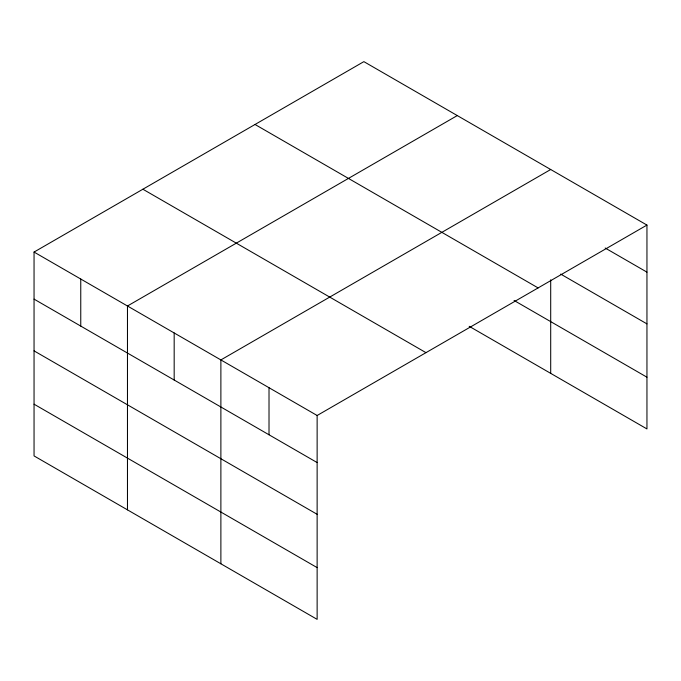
<?xml version="1.0" encoding="UTF-8"?>
<svg xmlns="http://www.w3.org/2000/svg" width="681" height="681" viewBox="0 0 681 681"><rect width="100%" height="100%" fill="white"/><g stroke="black" fill="none" stroke-linecap="round" stroke-linejoin="round"><path stroke-width="1.02" d="M34.05 252.064L317.133 415.495L317.133 619.361L34.05 455.921L34.05 252.064L363.867 61.639L646.95 225.079L646.95 428.936L469.192 326.31M457.283 115.574L127.466 305.999L127.466 509.856M550.699 169.509L220.882 359.926L220.882 563.791M317.133 415.495L646.95 225.079M605.179 248.029L646.95 272.136M560.693 274.085L646.95 323.884M255.026 124.478L538.109 287.918M514.07 300.474L646.95 377.197M142.891 189.224L425.974 352.656M34.05 299.121L317.133 462.561M34.05 350.868L317.133 514.3M34.05 404.182L317.133 567.613M550.699 279.814L550.699 373.367M269.012 387.71L269.012 434.776M174.174 332.966L174.174 380.024M80.758 279.031L80.758 326.088"/></g></svg>
